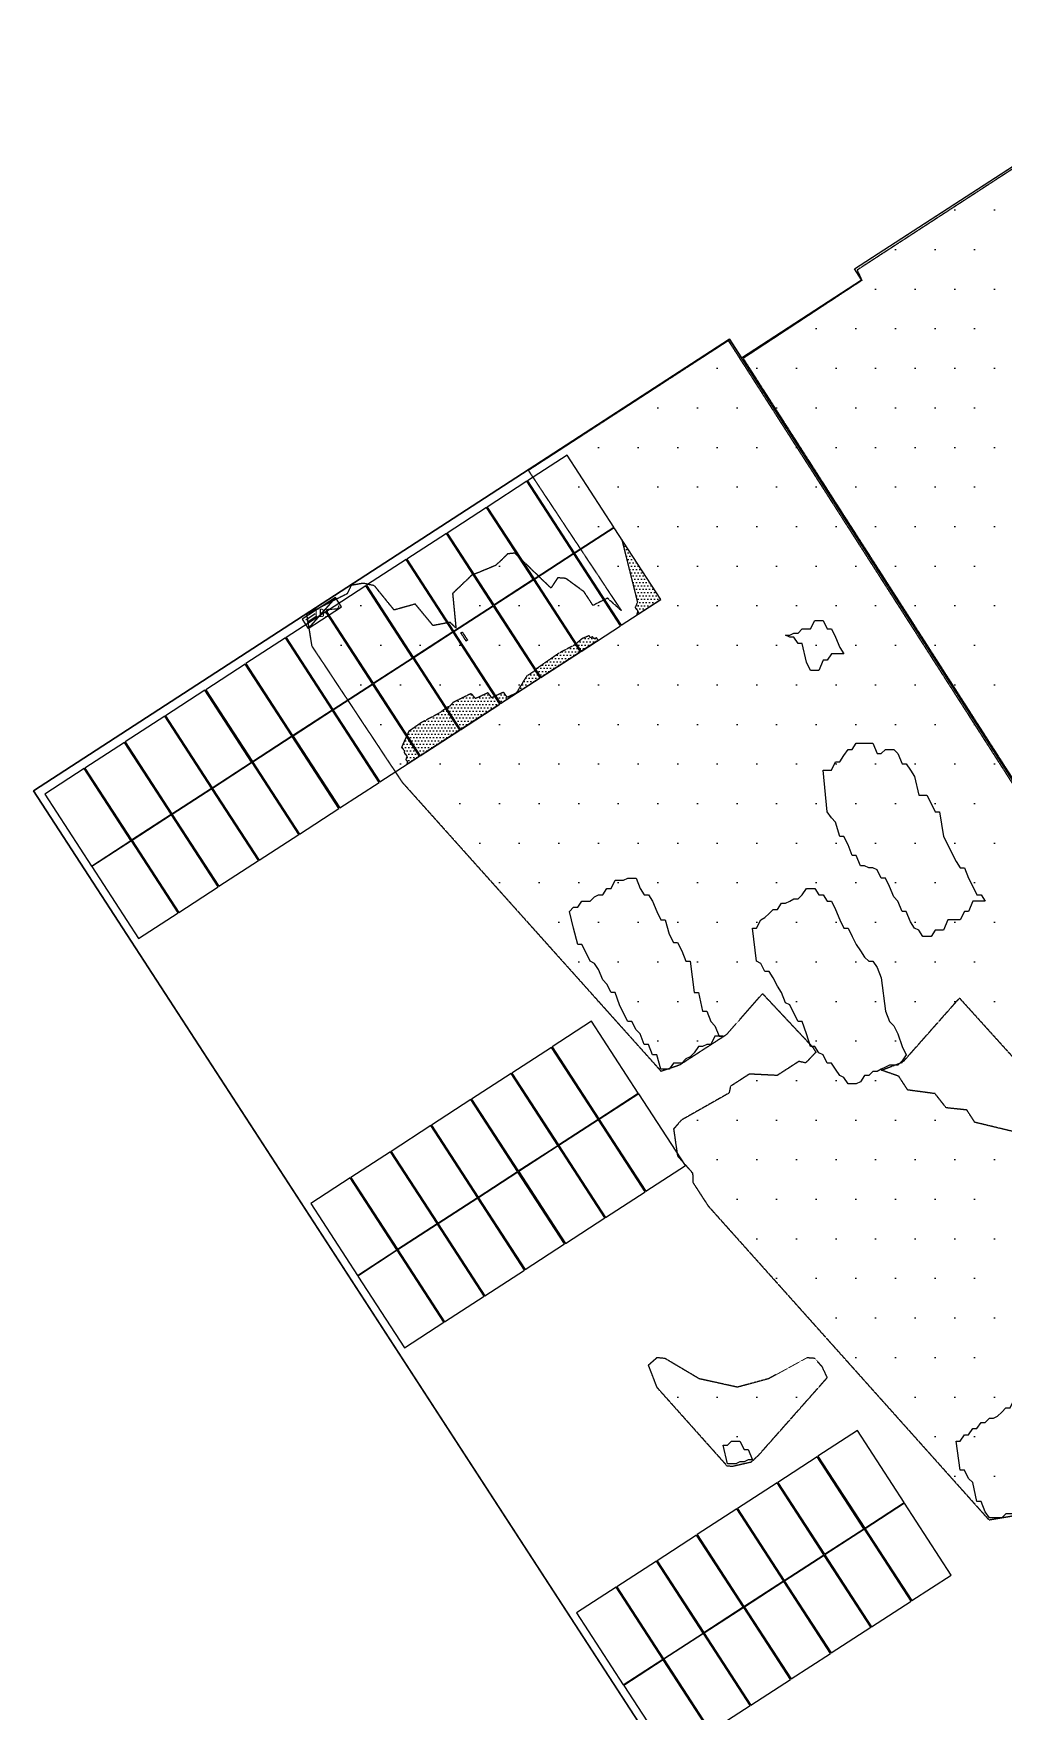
# Model space of a CAD drawing. Header units: millimetres. Extents: x -245826 to 350363, y -160205 to 260795.
# Drawn here: x -77407 to -54052, y -36166 to 4246 of the extents above; entities that cross this region are included whole.
import ezdxf
from ezdxf.enums import TextEntityAlignment as Align

# ---------------------------------------------------------------- set-up
doc = ezdxf.new("R2010")
doc.units = ezdxf.units.MM
doc.linetypes.add('DASHED', pattern=[1.524, 1.27, -0.254])
for name, color, linetype in [('Inverter', 7, 'ByLayer'), ('Module', 7, 'ByLayer'), ('Obstruction', 7, 'ByLayer'), ('Ridge Line', 7, 'ByLayer'), ('Shading', 8, 'DASHED'), ('Unit Area Boundary', 7, 'ByLayer')]:
    doc.layers.add(name, color=color, linetype=linetype)

# ---------------------------------------------------------------- blocks, each defined once
blk = doc.blocks.new('*U0')
at = {"layer": 'Unit Area Boundary', "color": 2}
blk.add_polyline3d([(31973, -21753, 16333), (1173, -25964, 16333), (308, -24632, 16333), (-30052, -44341, 16333), (-30182, -44140, 16333), (-33058, -46006, 16333), (-32754, -46475, 16333), (-49328, -57234, 16333), (-77407, -13979, 16333), (-60666, -3112, 16333), (-60378, -3556, 16333), (-57487, -1680, 16333), (-57657, -1419, 16333), (-41108, 9323, 16333)], dxfattribs=at)
at = {"flags": 1}
for tag in ['unit_id', 'unit_name', 'parapet_height', 'ground_elevation', 'is_enable_parapet']:
    blk.add_attdef(tag, (0, 0), '', height=2.5, dxfattribs=at)
blk = doc.blocks.new('*U1')
at = {"layer": 'Ridge Line', "color": 30}
for p, q in [((-57657, -1419, 9630), (-41108, 9323, 9630)), ((-57487, -1680, 9630), (-57657, -1419, 9630)), ((-60378, -3556, 9630), (-57487, -1680, 9630)), ((-60666, -3112, 11038), (-77407, -13979, 11038)), ((-60378, -3556, 11038), (-60666, -3112, 11038)), ((-53226, -14715, 11038), (-60378, -3556, 11038)), ((-53226, -14715, 9630), (-60378, -3556, 9630)), ((-77407, -13979, 11038), (-49328, -57234, 11038))]:
    blk.add_line(p, q, dxfattribs=at)
at = {"flags": 1}
for tag in ['unit_id', 'unit_name']:
    blk.add_attdef(tag, (0, 0), '', height=2.5, dxfattribs=at)
blk = doc.blocks.new('*U12')
at = {"layer": 'Module', "color": 0}
blk.add_polyline3d([(0, 0, 0), (95.1, 61.7, 0), (-17.2, 234.8, 119.1), (-112.3, 173, 119.1)], close=True, dxfattribs=at)
at = {"flags": 1}
for tag in ['mounting-hole-spacing1', 'mounting-hole-spacing2', 'module-material', 'vmpo', 'voco', 'silicon-material', 'panel-length', 'panel-width', 'panel-height', 'userid', 'theme', 'note', 'name', 'pmax', 'company-name', 'id', 'impo', 'isco']:
    blk.add_attdef(tag, (0, 0), '', height=2.5, dxfattribs=at)
blk = doc.blocks.new('*U13')
at = {"layer": 'Module', "color": 72}
for p in [(-6440, -825.2, 1273.9), (-6536.8, -888, 1273.9), (-6633.6, -950.8, 1273.9), (-6326.8, -999.7, 1153.8), (-6730.4, -1013.7, 1273.9), (-6827.2, -1076.5, 1273.9), (-6423.6, -1062.5, 1153.8), (-6924, -1139.4, 1273.9), (-6520.3, -1125.3, 1153.8), (-7020.8, -1202.2, 1273.9), (-6617.1, -1188.2, 1153.8), (-7117.6, -1265, 1273.9), (-6713.9, -1251, 1153.8), (-6810.7, -1313.8, 1153.8), (-7214.4, -1327.9, 1273.9), (-7311.2, -1390.7, 1273.9), (-6907.5, -1376.7, 1153.8), (-7004.3, -1439.5, 1153.8), (-7408, -1453.5, 1273.9), (-7504.8, -1516.4, 1273.9), (-7101.1, -1502.3, 1153.8), (-7197.9, -1565.2, 1153.8), (-7601.5, -1579.2, 1273.9), (-7294.7, -1628, 1153.8), (-7391.5, -1690.8, 1153.8), (-7488.3, -1753.7, 1153.8), (-6381.1, -2187.7, 1273.9), (-6477.9, -2250.5, 1273.9), (-6574.6, -2313.3, 1273.9), (-6671.4, -2376.2, 1273.9), (-6267.8, -2362.1, 1153.8), (-6768.2, -2439, 1273.9), (-6364.6, -2425, 1153.8), (-6461.4, -2487.8, 1153.8), (-6865, -2501.8, 1273.9), (-6961.8, -2564.7, 1273.9), (-6558.2, -2550.6, 1153.8), (-6655, -2613.5, 1153.8), (-6751.8, -2676.3, 1153.8), (-6848.6, -2739.1, 1153.8), (-5741.3, -3173.1, 1273.9), (-5838.1, -3236, 1273.9), (-5934.9, -3298.8, 1273.9), (-6031.7, -3361.6, 1273.9), (-5628.1, -3347.6, 1153.8), (-6128.5, -3424.5, 1273.9), (-5724.9, -3410.4, 1153.8), (-6225.3, -3487.3, 1273.9), (-5821.7, -3473.3, 1153.8), (-5918.4, -3536.1, 1153.8), (-6322.1, -3550.1, 1273.9), (-6015.2, -3598.9, 1153.8), (-6112, -3661.8, 1153.8), (-6208.8, -3724.6, 1153.8)]:
    blk.add_blockref('*U12', p, dxfattribs=at)
at = {"flags": 1}
for tag in ['offset-x', 'offset-y', 'mode', 'tilt', 'azimuth', 'align', 'array-mode', 'panel-x', 'panel-y', 'panel-per-row', 'bracket-type', 'bracket-value', 'row-per-array']:
    blk.add_attdef(tag, (0, 0), '', height=2.5, dxfattribs=at)
blk = doc.blocks.new('*U20', base_point=(48, 13.3))
at = {"color": 0}
for p, q in [((0, 0), (95.9, 26.7)), ((62.5, 13.5), (90.1, 13.5)), ((62.5, 7.1), (90.1, 7.1))]:
    blk.add_line(p, q, dxfattribs=at)
blk.add_lwpolyline([(0, 0), (95.9, 0), (95.9, 26.7), (0, 26.7)], close=True, dxfattribs=at)
blk.add_lwpolyline([(5.2, 19.9, -0.6815), (17.4, 22.4), (28.1, 17.5, 0.6815), (40.3, 19.9)], format="xyb", dxfattribs=at)
blk = doc.blocks.new('*U116')
at = {"layer": 'Obstruction', "color": 1}
blk.add_polyline3d([(-64514, -16885, 13279), (-64414, -16785, 13279), (-64314, -16785, 13279), (-64214, -16635, 13279), (-64114, -16635, 13279), (-64014, -16635, 13279), (-63914, -16535, 13279), (-63814, -16485, 13279), (-63714, -16485, 13279), (-63614, -16335, 13279), (-63514, -16335, 13279), (-63414, -16135, 13279), (-63314, -16135, 13279), (-63214, -16135, 13279), (-63114, -16085, 13279), (-63014, -16085, 13279), (-62914, -16085, 13279), (-62814, -16335, 13279), (-62714, -16485, 13279), (-62614, -16485, 13279), (-62514, -16635, 13279), (-62414, -16885, 13279), (-62314, -17085, 13279), (-62214, -17085, 13279), (-62114, -17435, 13279), (-62014, -17635, 13279), (-61914, -17635, 13279), (-61814, -17835, 13279), (-61714, -18085, 13279), (-61614, -18085, 13279), (-61514, -18835, 13279), (-61414, -18835, 13279), (-61314, -19285, 13279), (-61214, -19285, 13279), (-61114, -19535, 13279), (-61014, -19635, 13279), (-60914, -19885, 13279), (-60914, -19885, 13279), (-60814, -19885, 13279), (-60814, -19885, 13279), (-60914, -19885, 13279), (-61014, -19885, 13279), (-61114, -20085, 13279), (-61214, -20085, 13279), (-61314, -20135, 13279), (-61414, -20135, 13279), (-61514, -20285, 13279), (-61614, -20385, 13279), (-61714, -20435, 13279), (-61814, -20535, 13279), (-61914, -20535, 13279), (-62014, -20535, 13279), (-62114, -20685, 13279), (-62214, -20685, 13279), (-62314, -20685, 13279), (-62414, -20335, 13279), (-62514, -20335, 13279), (-62614, -20085, 13279), (-62714, -20085, 13279), (-62814, -19835, 13279), (-62914, -19735, 13279), (-63014, -19535, 13279), (-63114, -19535, 13279), (-63214, -19335, 13279), (-63314, -19135, 13279), (-63414, -18835, 13279), (-63514, -18835, 13279), (-63614, -18635, 13279), (-63714, -18535, 13279), (-63814, -18285, 13279), (-63914, -18135, 13279), (-64014, -18085, 13279), (-64114, -17885, 13279), (-64214, -17685, 13279), (-64314, -17685, 13279), (-64414, -17285, 13279), (-64414, -17285, 13279)], close=True, dxfattribs=at)
at = {"flags": 1}
for tag in ['height', 'shape']:
    blk.add_attdef(tag, (0, 0), '', height=2.5, dxfattribs=at)
blk = doc.blocks.new('*U117')
at = {"layer": 'Obstruction', "color": 1}
blk.add_polyline3d([(-60814, -29735, 11679), (-60714, -29735, 11679), (-60614, -29635, 11679), (-60514, -29635, 11679), (-60414, -29635, 11679), (-60314, -29835, 11679), (-60214, -29835, 11679), (-60214, -29835, 11679), (-60114, -30085, 11679), (-60114, -30085, 11679), (-60214, -30085, 11679), (-60314, -30135, 11679), (-60414, -30135, 11679), (-60514, -30185, 11679), (-60614, -30185, 11679), (-60714, -30185, 11679), (-60714, -30185, 11679)], close=True, dxfattribs=at)
at = {"flags": 1}
for tag in ['height', 'shape']:
    blk.add_attdef(tag, (0, 0), '', height=2.5, dxfattribs=at)
blk = doc.blocks.new('*U118')
at = {"layer": 'Obstruction', "color": 1}
blk.add_polyline3d([(-60114, -17285, 13579), (-60014, -17285, 13579), (-59914, -17085, 13579), (-59814, -17035, 13579), (-59714, -16935, 13579), (-59614, -16835, 13579), (-59514, -16835, 13579), (-59414, -16685, 13579), (-59314, -16685, 13579), (-59214, -16635, 13579), (-59114, -16585, 13579), (-59014, -16585, 13579), (-58914, -16485, 13579), (-58814, -16335, 13579), (-58714, -16335, 13579), (-58614, -16335, 13579), (-58514, -16485, 13579), (-58414, -16485, 13579), (-58314, -16635, 13579), (-58214, -16635, 13579), (-58114, -16835, 13579), (-58014, -17085, 13579), (-57914, -17285, 13579), (-57814, -17285, 13579), (-57714, -17485, 13579), (-57614, -17685, 13579), (-57514, -17835, 13579), (-57414, -17985, 13579), (-57314, -18085, 13579), (-57214, -18085, 13579), (-57114, -18235, 13579), (-57014, -18485, 13579), (-56914, -19285, 13579), (-56814, -19535, 13579), (-56714, -19635, 13579), (-56614, -19835, 13579), (-56514, -20135, 13579), (-56514, -20135, 13579), (-56414, -20335, 13579), (-56414, -20335, 13579), (-56514, -20485, 13579), (-56614, -20585, 13579), (-56714, -20585, 13579), (-56814, -20585, 13579), (-56914, -20635, 13579), (-57014, -20685, 13579), (-57114, -20735, 13579), (-57214, -20735, 13579), (-57314, -20835, 13579), (-57414, -20835, 13579), (-57514, -20985, 13579), (-57614, -21035, 13579), (-57714, -21035, 13579), (-57814, -21035, 13579), (-57914, -20885, 13579), (-58014, -20835, 13579), (-58114, -20685, 13579), (-58214, -20535, 13579), (-58314, -20535, 13579), (-58414, -20335, 13579), (-58514, -20285, 13579), (-58614, -20135, 13579), (-58714, -20135, 13579), (-58814, -19835, 13579), (-58914, -19535, 13579), (-59014, -19535, 13579), (-59114, -19335, 13579), (-59214, -19135, 13579), (-59314, -19085, 13579), (-59414, -18835, 13579), (-59514, -18685, 13579), (-59614, -18485, 13579), (-59714, -18335, 13579), (-59814, -18335, 13579), (-59914, -18135, 13579), (-60014, -18085, 13579), (-60014, -18085, 13579)], close=True, dxfattribs=at)
at = {"flags": 1}
for tag in ['height', 'shape']:
    blk.add_attdef(tag, (0, 0), '', height=2.5, dxfattribs=at)
blk = doc.blocks.new('*U119')
at = {"layer": 'Obstruction', "color": 1}
blk.add_polyline3d([(-59314, -10235, 12029), (-59214, -10235, 12029), (-59114, -10185, 12029), (-59014, -10185, 12029), (-58914, -10085, 12029), (-58814, -10085, 12029), (-58714, -10085, 12029), (-58614, -9885, 12029), (-58514, -9885, 12029), (-58414, -9885, 12029), (-58314, -10085, 12029), (-58214, -10085, 12029), (-58114, -10285, 12029), (-58014, -10535, 12029), (-58014, -10535, 12029), (-57914, -10685, 12029), (-57914, -10685, 12029), (-58014, -10685, 12029), (-58114, -10685, 12029), (-58214, -10685, 12029), (-58314, -10835, 12029), (-58414, -10835, 12029), (-58514, -11085, 12029), (-58614, -11085, 12029), (-58714, -11085, 12029), (-58814, -10885, 12029), (-58914, -10435, 12029), (-59014, -10435, 12029), (-59114, -10285, 12029), (-59214, -10285, 12029), (-59214, -10285, 12029)], close=True, dxfattribs=at)
at = {"flags": 1}
for tag in ['height', 'shape']:
    blk.add_attdef(tag, (0, 0), '', height=2.5, dxfattribs=at)
blk = doc.blocks.new('*U122')
at = {"layer": 'Obstruction', "color": 1}
blk.add_polyline3d([(-58414, -13485, 13379), (-58314, -13485, 13379), (-58214, -13485, 13379), (-58114, -13285, 13379), (-58014, -13285, 13379), (-57914, -13135, 13379), (-57814, -12985, 13379), (-57714, -12985, 13379), (-57614, -12835, 13379), (-57514, -12835, 13379), (-57414, -12835, 13379), (-57314, -12835, 13379), (-57214, -12835, 13379), (-57114, -13085, 13379), (-57014, -13085, 13379), (-56914, -12985, 13379), (-56814, -12985, 13379), (-56714, -12985, 13379), (-56614, -13085, 13379), (-56514, -13335, 13379), (-56414, -13335, 13379), (-56314, -13485, 13379), (-56214, -13635, 13379), (-56114, -14085, 13379), (-56014, -14085, 13379), (-55914, -14085, 13379), (-55814, -14285, 13379), (-55714, -14485, 13379), (-55614, -14485, 13379), (-55514, -15085, 13379), (-55414, -15285, 13379), (-55314, -15485, 13379), (-55214, -15685, 13379), (-55114, -15835, 13379), (-55014, -15835, 13379), (-54914, -16085, 13379), (-54814, -16285, 13379), (-54714, -16485, 13379), (-54614, -16485, 13379), (-54614, -16485, 13379), (-54514, -16635, 13379), (-54514, -16635, 13379), (-54614, -16635, 13379), (-54714, -16635, 13379), (-54814, -16635, 13379), (-54914, -16885, 13379), (-55014, -16885, 13379), (-55114, -17085, 13379), (-55214, -17085, 13379), (-55314, -17085, 13379), (-55414, -17085, 13379), (-55514, -17335, 13379), (-55614, -17335, 13379), (-55714, -17335, 13379), (-55814, -17485, 13379), (-55914, -17485, 13379), (-56014, -17485, 13379), (-56114, -17335, 13379), (-56214, -17285, 13379), (-56314, -17135, 13379), (-56414, -16885, 13379), (-56514, -16885, 13379), (-56614, -16635, 13379), (-56714, -16535, 13379), (-56814, -16285, 13379), (-56914, -16085, 13379), (-57014, -16085, 13379), (-57114, -15885, 13379), (-57214, -15835, 13379), (-57314, -15835, 13379), (-57414, -15785, 13379), (-57514, -15785, 13379), (-57614, -15535, 13379), (-57714, -15535, 13379), (-57814, -15285, 13379), (-57914, -15085, 13379), (-58014, -15085, 13379), (-58114, -14735, 13379), (-58214, -14635, 13379), (-58314, -14485, 13379), (-58314, -14485, 13379)], close=True, dxfattribs=at)
at = {"flags": 1}
for tag in ['height', 'shape']:
    blk.add_attdef(tag, (0, 0), '', height=2.5, dxfattribs=at)
blk = doc.blocks.new('*U123')
at = {"layer": 'Obstruction', "color": 1}
blk.add_polyline3d([(-55214, -29635, 13429), (-55114, -29635, 13429), (-55014, -29485, 13429), (-54914, -29485, 13429), (-54814, -29335, 13429), (-54714, -29335, 13429), (-54614, -29185, 13429), (-54514, -29185, 13429), (-54414, -29085, 13429), (-54314, -29085, 13429), (-54214, -29035, 13429), (-54114, -28935, 13429), (-54014, -28835, 13429), (-53914, -28835, 13429), (-53814, -28635, 13429), (-53714, -28635, 13429), (-53614, -28535, 13429), (-53514, -28535, 13429), (-53414, -28385, 13429), (-53314, -28385, 13429), (-53214, -28335, 13429), (-53114, -28335, 13429), (-53014, -28335, 13429), (-52914, -28385, 13429), (-52814, -28385, 13429), (-52714, -28385, 13429), (-52614, -28335, 13429), (-52514, -28335, 13429), (-52414, -28185, 13429), (-52314, -28185, 13429), (-52214, -28085, 13429), (-52114, -28085, 13429), (-52014, -28085, 13429), (-51914, -27935, 13429), (-51814, -27835, 13429), (-51714, -27835, 13429), (-51614, -27735, 13429), (-51514, -27735, 13429), (-51414, -27735, 13429), (-51314, -27785, 13429), (-51214, -27785, 13429), (-51114, -27835, 13429), (-51014, -27835, 13429), (-50914, -28085, 13429), (-50814, -28285, 13429), (-50714, -28285, 13429), (-50614, -28485, 13429), (-50614, -28485, 13429), (-50514, -29135, 13429), (-50514, -29135, 13429), (-50614, -29335, 13429), (-50714, -29335, 13429), (-50814, -29335, 13429), (-50914, -29485, 13429), (-51014, -29535, 13429), (-51114, -29635, 13429), (-51214, -29685, 13429), (-51314, -29735, 13429), (-51414, -29735, 13429), (-51514, -29885, 13429), (-51614, -29985, 13429), (-51714, -30085, 13429), (-51814, -30135, 13429), (-51914, -30135, 13429), (-52014, -30135, 13429), (-52114, -30285, 13429), (-52214, -30335, 13429), (-52314, -30385, 13429), (-52414, -30535, 13429), (-52514, -30535, 13429), (-52614, -30585, 13429), (-52714, -30635, 13429), (-52814, -30685, 13429), (-52914, -30735, 13429), (-53014, -30735, 13429), (-53114, -30885, 13429), (-53214, -30885, 13429), (-53314, -31035, 13429), (-53414, -31135, 13429), (-53514, -31135, 13429), (-53614, -31135, 13429), (-53714, -31285, 13429), (-53814, -31385, 13429), (-53914, -31385, 13429), (-54014, -31385, 13429), (-54114, -31485, 13429), (-54214, -31485, 13429), (-54314, -31485, 13429), (-54414, -31485, 13429), (-54514, -31335, 13429), (-54614, -31085, 13429), (-54714, -31085, 13429), (-54814, -30635, 13429), (-54914, -30535, 13429), (-55014, -30335, 13429), (-55114, -30335, 13429), (-55114, -30335, 13429)], close=True, dxfattribs=at)
at = {"flags": 1}
for tag in ['height', 'shape']:
    blk.add_attdef(tag, (0, 0), '', height=2.5, dxfattribs=at)
blk = doc.blocks.new('*U238')
at = {"layer": 'Obstruction', "color": 1}
blk.add_polyline3d([(-64514, -16885, 13279), (-64414, -16785, 13279), (-64314, -16785, 13279), (-64214, -16635, 13279), (-64114, -16635, 13279), (-64014, -16635, 13279), (-63914, -16535, 13279), (-63814, -16485, 13279), (-63714, -16485, 13279), (-63614, -16335, 13279), (-63514, -16335, 13279), (-63414, -16135, 13279), (-63314, -16135, 13279), (-63214, -16135, 13279), (-63114, -16085, 13279), (-63014, -16085, 13279), (-62914, -16085, 13279), (-62814, -16335, 13279), (-62714, -16485, 13279), (-62614, -16485, 13279), (-62514, -16635, 13279), (-62414, -16885, 13279), (-62314, -17085, 13279), (-62214, -17085, 13279), (-62114, -17435, 13279), (-62014, -17635, 13279), (-61914, -17635, 13279), (-61814, -17835, 13279), (-61714, -18085, 13279), (-61614, -18085, 13279), (-61514, -18835, 13279), (-61414, -18835, 13279), (-61314, -19285, 13279), (-61214, -19285, 13279), (-61114, -19535, 13279), (-61014, -19635, 13279), (-60914, -19885, 13279), (-60914, -19885, 13279), (-60814, -19885, 13279), (-60814, -19885, 13279), (-60914, -19885, 13279), (-61014, -19885, 13279), (-61114, -20085, 13279), (-61214, -20085, 13279), (-61314, -20135, 13279), (-61414, -20135, 13279), (-61514, -20285, 13279), (-61614, -20385, 13279), (-61714, -20435, 13279), (-61814, -20535, 13279), (-61914, -20535, 13279), (-62014, -20535, 13279), (-62114, -20685, 13279), (-62214, -20685, 13279), (-62314, -20685, 13279), (-62414, -20335, 13279), (-62514, -20335, 13279), (-62614, -20085, 13279), (-62714, -20085, 13279), (-62814, -19835, 13279), (-62914, -19735, 13279), (-63014, -19535, 13279), (-63114, -19535, 13279), (-63214, -19335, 13279), (-63314, -19135, 13279), (-63414, -18835, 13279), (-63514, -18835, 13279), (-63614, -18635, 13279), (-63714, -18535, 13279), (-63814, -18285, 13279), (-63914, -18135, 13279), (-64014, -18085, 13279), (-64114, -17885, 13279), (-64214, -17685, 13279), (-64314, -17685, 13279), (-64414, -17285, 13279), (-64414, -17285, 13279)], close=True, dxfattribs=at)
at = {"flags": 1}
for tag in ['height', 'shape']:
    blk.add_attdef(tag, (0, 0), '', height=2.5, dxfattribs=at)
blk = doc.blocks.new('*U239')
at = {"layer": 'Obstruction', "color": 1}
blk.add_polyline3d([(-60814, -29735, 11679), (-60714, -29735, 11679), (-60614, -29635, 11679), (-60514, -29635, 11679), (-60414, -29635, 11679), (-60314, -29835, 11679), (-60214, -29835, 11679), (-60214, -29835, 11679), (-60114, -30085, 11679), (-60114, -30085, 11679), (-60214, -30085, 11679), (-60314, -30135, 11679), (-60414, -30135, 11679), (-60514, -30185, 11679), (-60614, -30185, 11679), (-60714, -30185, 11679), (-60714, -30185, 11679)], close=True, dxfattribs=at)
at = {"flags": 1}
for tag in ['height', 'shape']:
    blk.add_attdef(tag, (0, 0), '', height=2.5, dxfattribs=at)
blk = doc.blocks.new('*U240')
at = {"layer": 'Obstruction', "color": 1}
blk.add_polyline3d([(-60114, -17285, 13579), (-60014, -17285, 13579), (-59914, -17085, 13579), (-59814, -17035, 13579), (-59714, -16935, 13579), (-59614, -16835, 13579), (-59514, -16835, 13579), (-59414, -16685, 13579), (-59314, -16685, 13579), (-59214, -16635, 13579), (-59114, -16585, 13579), (-59014, -16585, 13579), (-58914, -16485, 13579), (-58814, -16335, 13579), (-58714, -16335, 13579), (-58614, -16335, 13579), (-58514, -16485, 13579), (-58414, -16485, 13579), (-58314, -16635, 13579), (-58214, -16635, 13579), (-58114, -16835, 13579), (-58014, -17085, 13579), (-57914, -17285, 13579), (-57814, -17285, 13579), (-57714, -17485, 13579), (-57614, -17685, 13579), (-57514, -17835, 13579), (-57414, -17985, 13579), (-57314, -18085, 13579), (-57214, -18085, 13579), (-57114, -18235, 13579), (-57014, -18485, 13579), (-56914, -19285, 13579), (-56814, -19535, 13579), (-56714, -19635, 13579), (-56614, -19835, 13579), (-56514, -20135, 13579), (-56514, -20135, 13579), (-56414, -20335, 13579), (-56414, -20335, 13579), (-56514, -20485, 13579), (-56614, -20585, 13579), (-56714, -20585, 13579), (-56814, -20585, 13579), (-56914, -20635, 13579), (-57014, -20685, 13579), (-57114, -20735, 13579), (-57214, -20735, 13579), (-57314, -20835, 13579), (-57414, -20835, 13579), (-57514, -20985, 13579), (-57614, -21035, 13579), (-57714, -21035, 13579), (-57814, -21035, 13579), (-57914, -20885, 13579), (-58014, -20835, 13579), (-58114, -20685, 13579), (-58214, -20535, 13579), (-58314, -20535, 13579), (-58414, -20335, 13579), (-58514, -20285, 13579), (-58614, -20135, 13579), (-58714, -20135, 13579), (-58814, -19835, 13579), (-58914, -19535, 13579), (-59014, -19535, 13579), (-59114, -19335, 13579), (-59214, -19135, 13579), (-59314, -19085, 13579), (-59414, -18835, 13579), (-59514, -18685, 13579), (-59614, -18485, 13579), (-59714, -18335, 13579), (-59814, -18335, 13579), (-59914, -18135, 13579), (-60014, -18085, 13579), (-60014, -18085, 13579)], close=True, dxfattribs=at)
at = {"flags": 1}
for tag in ['height', 'shape']:
    blk.add_attdef(tag, (0, 0), '', height=2.5, dxfattribs=at)
blk = doc.blocks.new('*U241')
at = {"layer": 'Obstruction', "color": 1}
blk.add_polyline3d([(-59314, -10235, 12029), (-59214, -10235, 12029), (-59114, -10185, 12029), (-59014, -10185, 12029), (-58914, -10085, 12029), (-58814, -10085, 12029), (-58714, -10085, 12029), (-58614, -9885, 12029), (-58514, -9885, 12029), (-58414, -9885, 12029), (-58314, -10085, 12029), (-58214, -10085, 12029), (-58114, -10285, 12029), (-58014, -10535, 12029), (-58014, -10535, 12029), (-57914, -10685, 12029), (-57914, -10685, 12029), (-58014, -10685, 12029), (-58114, -10685, 12029), (-58214, -10685, 12029), (-58314, -10835, 12029), (-58414, -10835, 12029), (-58514, -11085, 12029), (-58614, -11085, 12029), (-58714, -11085, 12029), (-58814, -10885, 12029), (-58914, -10435, 12029), (-59014, -10435, 12029), (-59114, -10285, 12029), (-59214, -10285, 12029), (-59214, -10285, 12029)], close=True, dxfattribs=at)
at = {"flags": 1}
for tag in ['height', 'shape']:
    blk.add_attdef(tag, (0, 0), '', height=2.5, dxfattribs=at)
blk = doc.blocks.new('*U244')
at = {"layer": 'Obstruction', "color": 1}
blk.add_polyline3d([(-58414, -13485, 13379), (-58314, -13485, 13379), (-58214, -13485, 13379), (-58114, -13285, 13379), (-58014, -13285, 13379), (-57914, -13135, 13379), (-57814, -12985, 13379), (-57714, -12985, 13379), (-57614, -12835, 13379), (-57514, -12835, 13379), (-57414, -12835, 13379), (-57314, -12835, 13379), (-57214, -12835, 13379), (-57114, -13085, 13379), (-57014, -13085, 13379), (-56914, -12985, 13379), (-56814, -12985, 13379), (-56714, -12985, 13379), (-56614, -13085, 13379), (-56514, -13335, 13379), (-56414, -13335, 13379), (-56314, -13485, 13379), (-56214, -13635, 13379), (-56114, -14085, 13379), (-56014, -14085, 13379), (-55914, -14085, 13379), (-55814, -14285, 13379), (-55714, -14485, 13379), (-55614, -14485, 13379), (-55514, -15085, 13379), (-55414, -15285, 13379), (-55314, -15485, 13379), (-55214, -15685, 13379), (-55114, -15835, 13379), (-55014, -15835, 13379), (-54914, -16085, 13379), (-54814, -16285, 13379), (-54714, -16485, 13379), (-54614, -16485, 13379), (-54614, -16485, 13379), (-54514, -16635, 13379), (-54514, -16635, 13379), (-54614, -16635, 13379), (-54714, -16635, 13379), (-54814, -16635, 13379), (-54914, -16885, 13379), (-55014, -16885, 13379), (-55114, -17085, 13379), (-55214, -17085, 13379), (-55314, -17085, 13379), (-55414, -17085, 13379), (-55514, -17335, 13379), (-55614, -17335, 13379), (-55714, -17335, 13379), (-55814, -17485, 13379), (-55914, -17485, 13379), (-56014, -17485, 13379), (-56114, -17335, 13379), (-56214, -17285, 13379), (-56314, -17135, 13379), (-56414, -16885, 13379), (-56514, -16885, 13379), (-56614, -16635, 13379), (-56714, -16535, 13379), (-56814, -16285, 13379), (-56914, -16085, 13379), (-57014, -16085, 13379), (-57114, -15885, 13379), (-57214, -15835, 13379), (-57314, -15835, 13379), (-57414, -15785, 13379), (-57514, -15785, 13379), (-57614, -15535, 13379), (-57714, -15535, 13379), (-57814, -15285, 13379), (-57914, -15085, 13379), (-58014, -15085, 13379), (-58114, -14735, 13379), (-58214, -14635, 13379), (-58314, -14485, 13379), (-58314, -14485, 13379)], close=True, dxfattribs=at)
at = {"flags": 1}
for tag in ['height', 'shape']:
    blk.add_attdef(tag, (0, 0), '', height=2.5, dxfattribs=at)
blk = doc.blocks.new('*U245')
at = {"layer": 'Obstruction', "color": 1}
blk.add_polyline3d([(-55214, -29635, 13429), (-55114, -29635, 13429), (-55014, -29485, 13429), (-54914, -29485, 13429), (-54814, -29335, 13429), (-54714, -29335, 13429), (-54614, -29185, 13429), (-54514, -29185, 13429), (-54414, -29085, 13429), (-54314, -29085, 13429), (-54214, -29035, 13429), (-54114, -28935, 13429), (-54014, -28835, 13429), (-53914, -28835, 13429), (-53814, -28635, 13429), (-53714, -28635, 13429), (-53614, -28535, 13429), (-53514, -28535, 13429), (-53414, -28385, 13429), (-53314, -28385, 13429), (-53214, -28335, 13429), (-53114, -28335, 13429), (-53014, -28335, 13429), (-52914, -28385, 13429), (-52814, -28385, 13429), (-52714, -28385, 13429), (-52614, -28335, 13429), (-52514, -28335, 13429), (-52414, -28185, 13429), (-52314, -28185, 13429), (-52214, -28085, 13429), (-52114, -28085, 13429), (-52014, -28085, 13429), (-51914, -27935, 13429), (-51814, -27835, 13429), (-51714, -27835, 13429), (-51614, -27735, 13429), (-51514, -27735, 13429), (-51414, -27735, 13429), (-51314, -27785, 13429), (-51214, -27785, 13429), (-51114, -27835, 13429), (-51014, -27835, 13429), (-50914, -28085, 13429), (-50814, -28285, 13429), (-50714, -28285, 13429), (-50614, -28485, 13429), (-50614, -28485, 13429), (-50514, -29135, 13429), (-50514, -29135, 13429), (-50614, -29335, 13429), (-50714, -29335, 13429), (-50814, -29335, 13429), (-50914, -29485, 13429), (-51014, -29535, 13429), (-51114, -29635, 13429), (-51214, -29685, 13429), (-51314, -29735, 13429), (-51414, -29735, 13429), (-51514, -29885, 13429), (-51614, -29985, 13429), (-51714, -30085, 13429), (-51814, -30135, 13429), (-51914, -30135, 13429), (-52014, -30135, 13429), (-52114, -30285, 13429), (-52214, -30335, 13429), (-52314, -30385, 13429), (-52414, -30535, 13429), (-52514, -30535, 13429), (-52614, -30585, 13429), (-52714, -30635, 13429), (-52814, -30685, 13429), (-52914, -30735, 13429), (-53014, -30735, 13429), (-53114, -30885, 13429), (-53214, -30885, 13429), (-53314, -31035, 13429), (-53414, -31135, 13429), (-53514, -31135, 13429), (-53614, -31135, 13429), (-53714, -31285, 13429), (-53814, -31385, 13429), (-53914, -31385, 13429), (-54014, -31385, 13429), (-54114, -31485, 13429), (-54214, -31485, 13429), (-54314, -31485, 13429), (-54414, -31485, 13429), (-54514, -31335, 13429), (-54614, -31085, 13429), (-54714, -31085, 13429), (-54814, -30635, 13429), (-54914, -30535, 13429), (-55014, -30335, 13429), (-55114, -30335, 13429), (-55114, -30335, 13429)], close=True, dxfattribs=at)
at = {"flags": 1}
for tag in ['height', 'shape']:
    blk.add_attdef(tag, (0, 0), '', height=2.5, dxfattribs=at)

msp = doc.modelspace()

# ---------------------------------------------------------------- hatches: boundary and pattern name
at = {"layer": 'Shading'}
h = msp.add_hatch(dxfattribs=at)
h.set_pattern_fill('DOTS', scale=600)
h.paths.add_polyline_path([(-43871, 7489), (-57595, -1447), (-57482, -1696), (-60337, -3573), (-53206, -14698), (-23152, 4566), (-30388, 15855), (-40947, 9040), (-41114, 9301), (-43871, 7489)])
h = msp.add_hatch(dxfattribs=at)
h.set_pattern_fill('DOTS', scale=600)
h.paths.add_polyline_path([(-60689, -3144), (-65504, -6270), (-63269, -9642), (-63602, -9343), (-63948, -9521), (-64162, -9192), (-64603, -8869), (-64797, -8855), (-64961, -9101), (-65830, -8261), (-66003, -8279), (-66286, -8556), (-66870, -8796), (-67327, -9232), (-67246, -10069), (-67385, -9926), (-67796, -10005), (-68225, -9487), (-68733, -9630), (-69205, -9047), (-69474, -8987), (-69766, -9036), (-69865, -9241), (-70840, -9733), (-70715, -10495), (-68544, -13769), (-62314, -20729), (-61860, -20575), (-60721, -19836), (-59872, -18863), (-58671, -20144), (-58586, -20276), (-58836, -20532), (-58997, -20496), (-59518, -20834), (-60187, -20800), (-60643, -21096), (-60676, -21258), (-61825, -21910), (-62010, -22124), (-61917, -22766), (-61553, -23185), (-61543, -23413), (-61180, -23973), (-54425, -31530), (-53841, -31432), (-52084, -30291), (-47924, -34990), (-47904, -35164), (-48366, -34808), (-48658, -34857), (-49184, -34403), (-49541, -34494), (-49787, -34185), (-50239, -33917), (-50975, -34207), (-51713, -34780), (-51599, -35455), (-51322, -36025), (-50539, -36874), (-50219, -37510), (-49737, -38039), (-50459, -37853), (-50546, -38003), (-50332, -38332), (-49721, -38919), (-49275, -38536), (-46284, -41933), (-46414, -42017), (-47461, -41901), (-47622, -41724), (-47881, -41752), (-47934, -41599), (-48226, -41648), (-48333, -41483), (-48625, -41532), (-48711, -41401), (-49045, -41384), (-49216, -41120), (-49584, -41124), (-49851, -40783), (-50251, -40808), (-50540, -40434), (-51005, -40502), (-51466, -40005), (-51834, -40009), (-52192, -40383), (-52756, -40655), (-52555, -41320), (-51679, -42812), (-46597, -48504), (-45841, -48529), (-45190, -48106), (-41219, -43609), (-40318, -44569), (-39832, -44534), (-39387, -44152), (-39193, -44166), (-36332, -40951), (-40223, -34814), (-40678, -35110), (-42304, -32606), (-53594, -14928), (-53269, -14717), (-60689, -3144)])
h.paths.add_polyline_path([(-41000, -34756), (-40937, -34996), (-41956, -35564), (-42215, -35592), (-41323, -34544), (-41000, -34756)], flags=16)
h.paths.add_polyline_path([(-46586, -28502), (-46555, -28622), (-47418, -28574), (-48000, -28248), (-49336, -27899), (-48216, -26703), (-46586, -28502)], flags=16)
h.paths.add_polyline_path([(-51851, -22600), (-51927, -22697), (-52704, -22639), (-53447, -22279), (-54763, -21962), (-54955, -21665), (-55452, -21613), (-55719, -21272), (-56377, -21184), (-56591, -20854), (-57012, -20706), (-56492, -20509), (-55132, -18971), (-51851, -22600)], flags=16)
h.paths.add_polyline_path([(-67095, -10159), (-66967, -10357), (-66999, -10378), (-67128, -10180), (-67095, -10159)], flags=16)
h = msp.add_hatch(dxfattribs=at)
h.set_pattern_fill('DOTS', color=1, scale=50)
h.paths.add_polyline_path([(-63256, -7935), (-62880, -9442), (-62935, -9568), (-62870, -9654), (-62893, -9721), (-62886, -9742), (-62321, -9375), (-63256, -7935)])
h = msp.add_hatch(dxfattribs=at)
h.set_pattern_fill('DOTS', color=1, scale=50)
h.paths.add_polyline_path([(-64785, -10679), (-65329, -11058), (-65206, -11248), (-64256, -10632), (-64368, -10459), (-64785, -10679)])
h = msp.add_hatch(dxfattribs=at)
h.set_pattern_fill('DOTS', color=1, scale=50)
h.paths.add_polyline_path([(-64209, -10318), (-64355, -10438), (-64237, -10619), (-63824, -10351), (-63867, -10301), (-63917, -10321), (-63964, -10275), (-64004, -10300), (-64046, -10251), (-64209, -10318)])
h = msp.add_hatch(dxfattribs=at)
h.set_pattern_fill('DOTS', color=1, scale=50)
h.paths.add_polyline_path([(-66290, -11694), (-66172, -11876), (-65225, -11260), (-65337, -11088), (-65548, -11225), (-65797, -11632), (-66007, -11730), (-66032, -11707), (-66099, -11609), (-66290, -11694)])
h = msp.add_hatch(dxfattribs=at)
h.set_pattern_fill('DOTS', color=1, scale=50)
h.paths.add_polyline_path([(-67317, -11859), (-67412, -11959), (-67482, -11979), (-67141, -12504), (-66192, -11888), (-66309, -11707), (-66383, -11742), (-66477, -11623), (-66773, -11763), (-66865, -11656), (-66894, -11648), (-67317, -11859)])
h = msp.add_hatch(dxfattribs=at)
h.set_pattern_fill('DOTS', color=1, scale=50)
h.paths.add_polyline_path([(-68088, -12346), (-68384, -12552), (-68425, -12643), (-68110, -13133), (-67160, -12517), (-67496, -12001), (-67654, -12116), (-68088, -12346)])
h = msp.add_hatch(dxfattribs=at)
h.set_pattern_fill('DOTS', color=1, scale=50)
h.paths.add_polyline_path([(-68442, -12679), (-68554, -12933), (-68484, -13016), (-68494, -13061), (-68426, -13145), (-68453, -13227), (-68417, -13268), (-68422, -13336), (-68129, -13146), (-68429, -12684), (-68442, -12679)])
h = msp.add_hatch(dxfattribs=at)
h.set_pattern_fill('DOTS', scale=600)
h.paths.add_polyline_path([(-58429, -27854), (-58611, -27645), (-58806, -27630), (-59727, -28135), (-60473, -28338), (-61390, -28137), (-62219, -27645), (-62413, -27630), (-62619, -27811), (-62417, -28336), (-60723, -30233), (-60583, -30236), (-60139, -30135), (-59966, -29975), (-58312, -28106), (-58429, -27854)])

# ---------------------------------------------------------------- linework, layer by layer
at = {"layer": 'Shading', "linetype": 'DASHED'}
for points in [[(-43871, 7489, 9631), (-57595, -1447, 9631), (-57482, -1696, 9631), (-60337, -3573, 9631), (-53206, -14698, 9631), (-23152, 4566, 9631), (-30388, 15855, 9631), (-40947, 9040, 9631), (-41114, 9301, 9631), (-43871, 7489, 9631)], [(-67095, -10159, 11039), (-66967, -10357, 11039), (-66999, -10378, 11039), (-67128, -10180, 11039), (-67095, -10159, 11039)], [(-51851, -22600, 11039), (-51927, -22697, 11039), (-52704, -22639, 11039), (-53447, -22279, 11039), (-54763, -21962, 11039), (-54955, -21665, 11039), (-55452, -21613, 11039), (-55719, -21272, 11039), (-56377, -21184, 11039), (-56591, -20854, 11039), (-57012, -20706, 11039), (-56492, -20509, 11039), (-55132, -18971, 11039), (-51851, -22600, 11039)], [(-58429, -27854, 11039), (-58611, -27645, 11039), (-58806, -27630, 11039), (-59727, -28135, 11039), (-60473, -28338, 11039), (-61390, -28137, 11039), (-62219, -27645, 11039), (-62413, -27630, 11039), (-62619, -27811, 11039), (-62417, -28336, 11039), (-60723, -30233, 11039), (-60583, -30236, 11039), (-60139, -30135, 11039), (-59966, -29975, 11039), (-58312, -28106, 11039), (-58429, -27854, 11039)]]:
    msp.add_polyline3d(points, close=True, dxfattribs=at)
msp.add_polyline3d([(-53269, -14717, 11039), (-60689, -3144, 11039), (-60689, -3144, 11039), (-65504, -6270, 11039), (-63269, -9642, 11039), (-63602, -9343, 11039), (-63948, -9521, 11039), (-64162, -9192, 11039), (-64603, -8869, 11039), (-64797, -8855, 11039), (-64961, -9101, 11039), (-65830, -8261, 11039), (-66003, -8279, 11039), (-66286, -8556, 11039), (-66870, -8796, 11039), (-67327, -9232, 11039), (-67246, -10069, 11039), (-67385, -9926, 11039), (-67796, -10005, 11039), (-68225, -9487, 11039), (-68733, -9630, 11039), (-69205, -9047, 11039), (-69474, -8987, 11039), (-69766, -9036, 11039), (-69865, -9241, 11039), (-70840, -9733, 11039), (-70715, -10495, 11039), (-68544, -13769, 11039), (-62314, -20729, 11039), (-61860, -20575, 11039), (-60721, -19836, 11039), (-59872, -18863, 11039), (-58671, -20144, 11039), (-58586, -20276, 11039), (-58836, -20532, 11039), (-58997, -20496, 11039), (-59518, -20834, 11039), (-60187, -20800, 11039), (-60643, -21096, 11039), (-60676, -21258, 11039), (-61825, -21910, 11039), (-62010, -22124, 11039), (-61917, -22766, 11039), (-61553, -23185, 11039), (-61543, -23413, 11039), (-61180, -23973, 11039), (-54425, -31530, 11039), (-53841, -31432, 11039)], dxfattribs=at)
at = {"layer": 'Shading', "color": 1, "linetype": 'DASHED'}
for points in [[(-63256, -7935, 12534), (-62880, -9442, 11686), (-62935, -9568, 11642), (-62870, -9654, 11580), (-62893, -9721, 11555), (-62886, -9742, 11542), (-62321, -9375, 11542), (-63256, -7935, 12534)], [(-64785, -10679, 11686), (-65329, -11058, 11673), (-65206, -11248, 11542), (-64256, -10632, 11542), (-64368, -10459, 11661), (-64785, -10679, 11686)], [(-64209, -10318, 11679), (-64355, -10438, 11667), (-64237, -10619, 11542), (-63824, -10351, 11542), (-63867, -10301, 11580), (-63917, -10321, 11586), (-63964, -10275, 11623), (-64004, -10300, 11623), (-64046, -10251, 11661), (-64209, -10318, 11679)], [(-66290, -11694, 11667), (-66172, -11876, 11542), (-65225, -11260, 11542), (-65337, -11088, 11661), (-65548, -11225, 11661), (-65797, -11632, 11542), (-66007, -11730, 11561), (-66032, -11707, 11580), (-66099, -11609, 11648), (-66290, -11694, 11667)], [(-67317, -11859, 11910), (-67412, -11959, 11891), (-67482, -11979, 11904), (-67141, -12504, 11542), (-66192, -11888, 11542), (-66309, -11707, 11667), (-66383, -11742, 11673), (-66477, -11623, 11761), (-66773, -11763, 11785), (-66865, -11656, 11867), (-66894, -11648, 11879), (-67317, -11859, 11910)], [(-68088, -12346, 11916), (-68384, -12552, 11910), (-68425, -12643, 11879), (-68110, -13133, 11542), (-67160, -12517, 11542), (-67496, -12001, 11898), (-67654, -12116, 11891), (-68088, -12346, 11916)], [(-68442, -12679, 11866), (-68554, -12933, 11779), (-68484, -13016, 11717), (-68494, -13061, 11698), (-68426, -13145, 11636), (-68453, -13227, 11605), (-68417, -13268, 11573), (-68422, -13336, 11542), (-68129, -13146, 11542), (-68429, -12684, 11860), (-68442, -12679, 11866)]]:
    msp.add_polyline3d(points, close=True, dxfattribs=at)

# ---------------------------------------------------------------- block references
at = {"layer": 'Inverter', "xscale": 10, "yscale": 10, "zscale": 10, "rotation": 212.9896175913818}
msp.add_blockref('*U20', (-70474, -9698, 11355), dxfattribs=at)
at = {"layer": 'Module', "xscale": 10, "yscale": 10, "zscale": 10}
msp.add_blockref('*U13', (0, 0), dxfattribs=at)
at = {"layer": 'Obstruction'}
for name in ['*U119', '*U241', '*U122', '*U244', '*U116', '*U238', '*U118', '*U240', '*U123', '*U245', '*U117', '*U239']:
    msp.add_blockref(name, (0, 0), dxfattribs=at)
at = {"layer": 'Ridge Line'}
msp.add_blockref('*U1', (0, 0), dxfattribs=at)
at = {"layer": 'Unit Area Boundary'}
msp.add_blockref('*U0', (0, 0), dxfattribs=at)

# ---------------------------------------------------------------- texts
at = {"layer": 'Inverter', "color": 2}
msp.add_text('TB1', height=200, dxfattribs=at).set_placement((-70474, -9698, 11355), align=Align.MIDDLE_CENTER)

doc.saveas('drawing.dxf')
